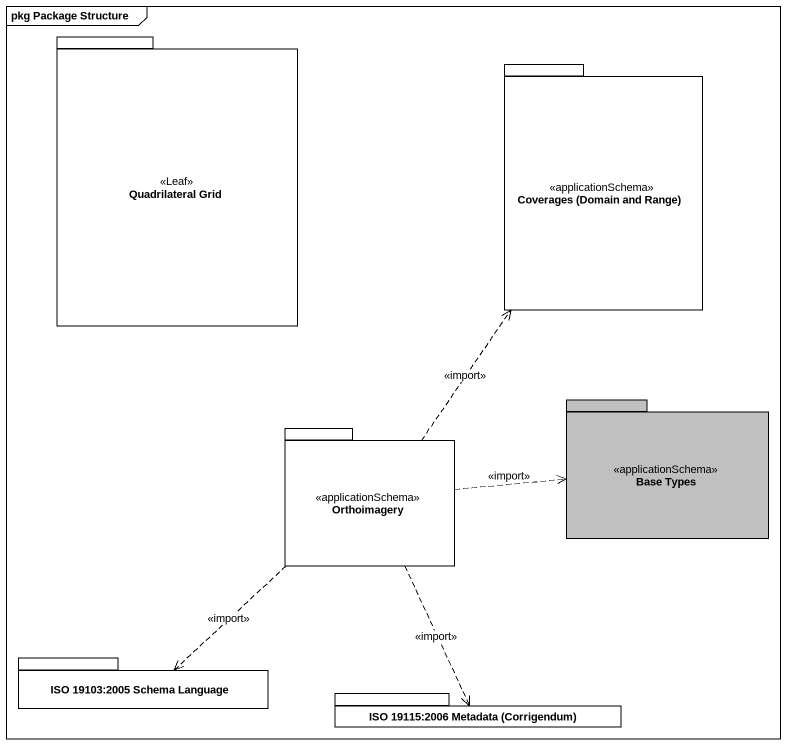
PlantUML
@startuml
mainframe pkg Package Structure
package "Quadrilateral Grid" as Quadrilateral_Grid <<Leaf>> {
}
package "Coverages (Domain and Range)" as Coverages_Domain_and_Range <<applicationSchema>> {
}
package "Base Types" as Base_Types <<applicationSchema>> #C0C0C0 {
}
package Orthoimagery <<applicationSchema>> {
}
package "ISO 19103:2005 Schema Language" as ISO_19103_2005_Schema {
}
package "ISO 19115:2006 Metadata (Corrigendum)" as ISO_19115_2006_Metadata {
}
Orthoimagery .up.> Coverages_Domain_and_Range : <<import>>
Orthoimagery .right.> Base_Types : <<import>>
Orthoimagery ..> ISO_19103_2005_Schema : <<import>>
Orthoimagery ..> ISO_19115_2006_Metadata : <<import>>
@enduml
